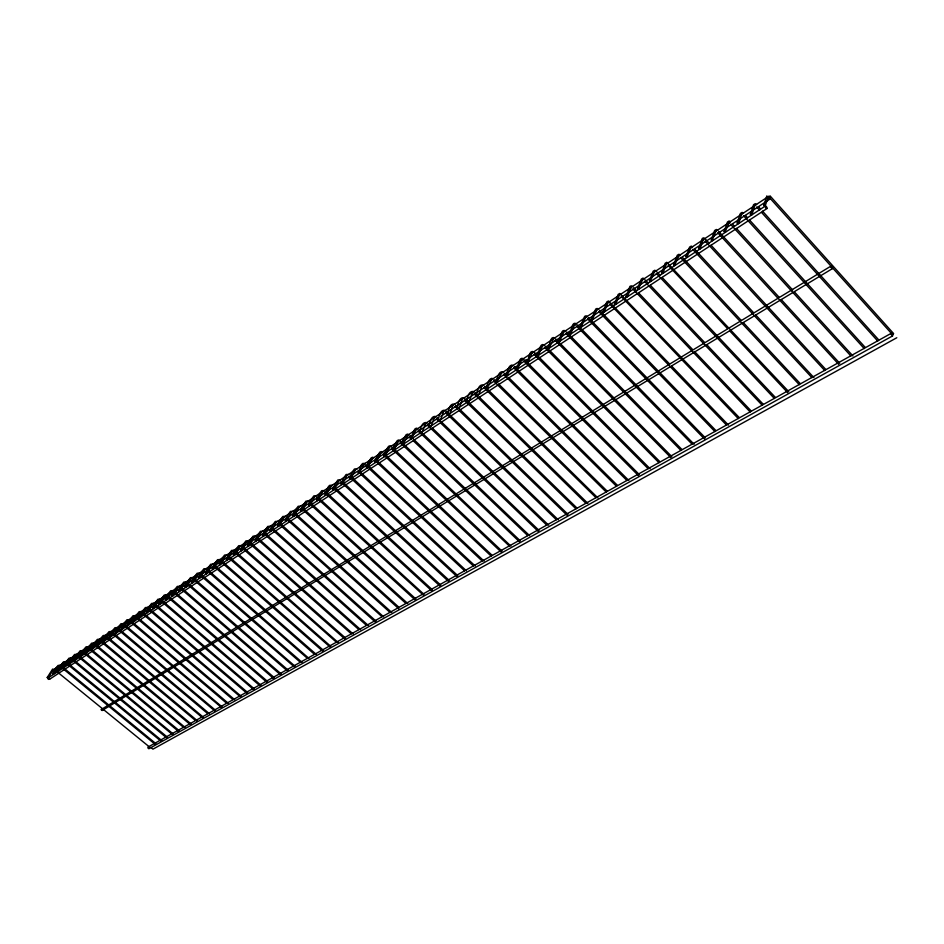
<?xml version="1.0" encoding="UTF-8"?>
<svg xmlns="http://www.w3.org/2000/svg" width="944" height="944" viewBox="0 0 944 944"><rect width="100%" height="100%" fill="white"/><g stroke="black" fill="none" stroke-linecap="round" stroke-linejoin="round"><path stroke-width="1.42" d="M102.731 709.451L102.117 710.49L101.043 709.617L831.121 265.996L832.502 267.541L832.195 268.757L102.117 710.49M47.271 677.355L48.356 679.35L49.595 679.255L49.289 677.898L47.2 677.568L52.628 669.013M338.082 642.439L235.198 551.308M274.291 677.898L273.654 678.252M221.321 707.339L123.817 625.471M100.831 640.197L197.178 720.591L196.883 721.122M65.289 662.487L64.192 662.582C57.36 675.184 55.448 671.892 63.508 661.803L65.879 661.65L161.577 740.379L160.905 741.111M60.404 665.272L58.044 665.426C49.997 675.491 51.885 678.771 58.729 666.204L59.826 666.11M53.466 674.429L52.687 673.792M58.929 670.83L58.15 670.193M71.39 658.003L69.018 658.145C60.971 668.258 62.87 671.573 69.703 658.936L70.8 658.841M766.929 197.485L53.312 669.78L48.038 677.993L765.124 206.146L768.463 196.187M64.44 667.207L63.661 666.558M49.595 679.255L767.177 208.423L766.422 206.441L763.802 205.473L766.894 195.856M76.96 654.322L74.576 654.463C66.528 664.588 68.428 667.927 75.26 655.254L76.37 655.171M70.009 663.538L69.219 662.889M82.565 650.605L80.181 650.746C72.133 660.894 74.045 664.257 80.877 651.537L81.208 651.183M75.614 659.844L74.836 659.195M756.604 204.6L755.271 203.68L753.56 204.695L750.397 214.312L751.117 215.102L752.002 214.524L754.822 205.497M88.229 646.852L85.845 646.994C77.797 657.154 79.709 660.552 86.541 647.796L86.872 647.442M81.29 656.115L80.488 655.466M93.952 643.076L91.556 643.206C83.509 653.39 85.42 656.8 92.252 644.009L93.35 643.938M87.001 652.363L86.211 651.702M743.447 213.297L742.114 212.388L740.415 213.403L737.17 223.02L737.889 223.811L738.763 223.232L741.665 214.205M99.71 639.253L97.315 639.395C89.267 649.59 91.19 653.024 98.011 640.197L98.341 639.843M92.772 648.563L91.969 647.903M105.527 635.406L103.12 635.536C95.084 645.755 97.008 649.212 103.828 636.35L104.159 635.996M98.589 644.728L97.787 644.068M730.479 221.887L729.134 220.99L727.446 221.993L724.131 231.61L724.85 232.389L729.181 222.536M111.404 631.524L108.997 631.654C100.961 641.885 102.872 645.366 109.693 632.468L110.023 632.114M104.465 640.87L103.663 640.197M117.327 627.607L114.908 627.725C106.884 637.979 108.808 641.495 115.616 628.551L115.947 628.197M110.389 636.964L109.587 636.291M717.676 230.36L716.331 229.475L714.655 230.478L711.269 240.083L711.977 240.862L715.882 231.268M221.97 706.796L123.31 623.642L120.891 623.772C112.867 634.038 114.79 637.578 121.599 624.586L122.696 624.527M116.372 633.035L115.569 632.35M129.34 619.653L126.921 619.771C118.897 630.049 120.82 633.625 127.629 620.597L127.947 620.243M122.413 629.058L121.599 628.374M135.44 615.618L132.998 615.736C124.986 626.037 126.921 629.624 133.718 616.562L134.036 616.22M709.027 243.045L705.038 238.714L703.705 237.841L702.301 238.384L698.749 248.945L700.118 248.673L703.245 239.634M128.502 625.046L127.688 624.362M141.588 611.547L139.146 611.665C131.133 621.978 133.069 625.601 139.865 612.503L140.963 612.444M134.662 620.999L133.847 620.314M147.795 607.44L145.341 607.558C137.34 617.895 139.275 621.53 146.06 608.396L146.379 608.042M692.577 246.962L691.244 246.101L689.568 247.104L686.04 256.697L686.748 257.464L690.772 247.883M140.868 616.916L140.054 616.22M154.061 603.299L151.606 603.405C143.606 613.753 145.541 617.435 152.326 604.254L152.893 603.924M147.134 612.786L146.32 612.09M260.886 685.155L160.374 599.121L157.919 599.216C149.943 609.588 151.866 613.281 158.651 600.065L159.748 600.03M678.984 255.753L674.394 265.606L673.686 264.851L677.273 255.246L678.937 254.255L680.27 255.104M153.459 608.62L152.645 607.924M166.758 594.897L164.303 594.991C156.326 605.375 158.262 609.104 165.023 595.841L165.589 595.522M159.855 604.42L159.029 603.712M788.759 391.63L666.794 262.29L665.131 263.293L661.673 273.371L662.995 273.099L666.322 264.06M173.212 590.625L170.734 590.72C162.769 601.127 164.704 604.88 171.466 591.581L171.773 591.239M166.297 600.183L165.471 599.464M179.714 586.318L177.236 586.413C169.283 596.832 171.218 600.62 177.979 587.274L178.534 586.956M172.811 595.888L171.985 595.18M654.345 272.002L650.145 281.56L649.448 280.816L653.154 271.223L654.817 270.232L656.151 271.07M186.287 581.976L183.797 582.07C175.855 592.502 177.791 596.313 184.54 582.932L185.638 582.896M179.384 591.569L178.558 590.85M295 666.193L192.918 577.586L190.428 577.669C182.487 588.124 184.434 591.959 191.172 578.542L191.726 578.212M186.027 587.203L185.189 586.472M644.315 278.893L642.982 278.079L641.33 279.058L637.566 288.64L638.262 289.371L642.51 279.825M199.609 573.161L197.119 573.232C189.189 583.699 191.136 587.569 197.862 574.117L198.157 573.763M192.729 582.79L191.892 582.059M632.633 286.622L631.312 285.808L629.908 286.374L626.025 296.841L627.3 296.593L631.347 287.271M206.37 568.677L203.88 568.76C195.963 579.238 197.91 583.132 204.624 569.633L205.19 569.315M199.503 578.33L198.665 577.598M316.252 654.369L213.202 564.158L210.701 564.241C202.795 574.731 204.742 578.66 211.456 565.126L211.739 564.783M206.335 573.834L205.497 573.102M619.299 295.189L615.712 304.216L614.438 304.464L618.143 294.434L619.783 293.454L739.246 417.531M220.105 559.603L217.592 559.662C209.698 570.176 211.645 574.141 218.347 560.559L219.445 560.547M213.25 569.291L212.4 568.548M330.754 646.31L227.067 554.989L224.554 555.06C216.672 565.574 218.619 569.574 225.309 555.945M220.223 564.701L219.374 563.957M607.912 302.729L604.266 311.756L603.015 311.992L606.756 301.974L608.396 300.994L669.626 363.983M234.1 550.34L231.587 550.399C223.716 560.937 225.663 564.96 232.342 551.296L232.897 550.966M227.268 560.063L226.407 559.32M596.667 310.175L592.23 319.674L591.534 318.966L595.758 309.007L597.151 308.44L598.472 309.231M241.204 545.632L238.679 545.691C230.832 556.24 232.779 560.299 239.446 546.6M234.383 555.379L233.522 554.624M248.378 540.888L245.853 540.936C238.018 551.497 239.977 555.591 246.62 541.844L247.175 541.526M241.57 550.647L240.708 549.892M585.658 317.267L581.079 327.013L580.383 326.305L584.666 316.358L586.059 315.803L587.38 316.57M360.643 629.683L255.635 536.086L253.098 536.133C245.275 546.718 247.234 550.836 253.865 537.053L254.963 537.065M248.827 545.88L247.965 545.113M575.58 325.031L574.695 324.524L570.577 334.164L569.385 333.562C571.875 331.745 571.427 320.689 576.406 323.827M368.29 625.435L262.951 531.248L260.414 531.283C252.614 541.88 254.573 546.033 261.181 532.204M256.166 541.054L255.305 540.275M270.35 526.351L267.801 526.386C260.025 536.994 261.984 541.183 268.58 527.307L268.851 526.976M565.586 331.002C560.594 327.875 561.019 338.908 558.506 340.725L559.698 341.327L563.769 331.946M263.577 536.168L262.703 535.401M277.831 521.407L275.27 521.43C267.506 532.05 269.465 536.275 276.049 522.362L276.321 522.032M271.058 531.248L270.196 530.469M554.883 338.07C549.904 334.99 550.317 345.988 547.78 347.793L548.948 348.395L553.609 338.731M285.383 516.403L282.822 516.427C275.082 527.059 277.029 531.33 283.601 517.371L284.168 517.041M278.622 526.268L277.748 525.489M293.006 511.353L290.445 511.377C282.716 522.02 284.675 526.315 291.224 512.321M542.505 346.023L538.34 355.369L537.171 354.779C539.732 352.973 539.343 342.011 544.31 345.067M286.268 521.241L285.395 520.451M300.723 506.255L298.151 506.267C290.445 516.923 292.404 521.265 298.941 507.223L299.189 506.893M650.109 468.731L533.879 351.97C528.9 348.95 529.277 359.888 526.693 361.682L527.861 362.272L532.062 352.926M293.997 516.156L293.112 515.365M415.867 598.98L308.511 501.099L305.939 501.111C298.257 511.778 300.216 516.144 306.729 502.066M301.797 511.023L300.924 510.22M522.752 359.959L521.879 359.475L517.501 369.08L516.344 368.502C518.94 366.709 518.586 355.794 523.566 358.803M316.382 495.895L313.797 495.895C306.139 506.574 308.098 510.987 314.6 496.851L314.848 496.532M309.691 505.831L308.806 505.016M513.371 365.54C508.804 362.567 506.232 374.343 506.798 375.901L511.554 366.496M432.387 589.799L324.335 490.62L321.751 490.62C314.116 501.311 316.075 505.76 322.553 491.588M317.668 500.58L316.783 499.765M324.83 494.455C326.164 497.394 326.459 486.75 329.786 485.299L332.382 485.31M501.488 373.163L496.686 382.556C496.155 380.987 498.739 369.269 503.305 372.207M340.513 479.93L337.917 479.918C330.329 490.62 332.288 495.152 338.719 480.897L339.274 480.579M491.541 379.748L486.703 389.117C486.195 387.559 488.791 375.877 493.346 378.792M333.869 489.912L332.972 489.098M348.725 474.49L346.118 474.478C338.566 485.192 340.524 489.759 346.932 475.457L347.156 475.139M483.517 385.305C475.564 381.636 474.336 410.947 481.7 386.261M342.106 484.496L341.209 483.67M357.033 468.991L354.425 468.979C346.885 479.705 348.855 484.307 355.227 469.959L355.463 469.64M473.794 391.736C465.675 388.444 464.342 417.201 472.531 392.385M350.425 479.021L349.528 478.183M357.941 472.649C359.298 475.646 359.452 464.92 362.815 463.41L365.422 463.445M462.371 399.052C454.831 423.62 456.282 394.509 464.188 398.085L576.819 507.872M373.907 457.828L372.632 457.215L371.287 457.793C363.818 468.531 365.788 473.227 372.113 458.796L372.668 458.477M367.358 467.882L366.449 467.044M452.884 405.33C445.249 429.85 446.807 400.834 454.689 404.374M382.485 452.152L381.211 451.527L379.866 452.105C372.42 462.855 374.39 467.587 380.692 453.108L381.246 452.801M375.96 462.218L375.051 461.368M443.491 411.549C435.774 435.998 437.438 407.088 445.308 410.581L558.27 519.79M501.996 551.084L391.158 446.406L389.884 445.78L388.539 446.359C381.128 457.12 383.087 461.887 389.365 447.373M384.656 456.495L383.748 455.645M434.216 417.685C426.417 442.075 428.175 413.271 436.022 416.729M510.869 546.057L399.937 440.6L398.651 439.975L397.306 440.553C389.919 451.315 391.89 456.129 398.132 441.568M393.459 450.713L392.539 449.851M425.591 423.443C417 447.928 418.806 419.75 426.853 422.794M408.811 434.736L407.525 434.098L406.168 434.677C397.79 448.034 402.309 448.14 407.56 435.385M410.262 438.382C411.832 440.824 412.032 432.682 415.136 428.729L416.493 428.151L417.779 428.8M411.348 438.936L416.162 429.461M419.36 432.399L420.611 432.623M428.552 426.334L429.827 426.558M437.863 420.21L439.137 420.434M447.267 414.003L448.553 414.227M359.522 472.189L364.183 464.094M456.79 407.737L458.088 407.961M466.43 401.389L467.728 401.613M476.177 394.958L477.487 395.182M326.423 493.995L331.143 485.948M486.042 388.468L487.364 388.692M496.025 381.895L497.358 382.108M506.126 375.24L507.471 375.452M516.344 368.502L517.701 368.726M526.693 361.682L528.062 361.906M537.171 354.779L538.552 355.003M547.78 347.793L549.16 348.017M558.506 340.725L559.91 340.937M569.385 333.562L570.79 333.787M580.383 326.305L581.126 325.822L581.811 326.53M591.534 318.966L592.277 318.47L592.974 319.19M602.827 311.532L603.57 311.036L604.266 311.756M614.249 303.992L615.016 303.496L615.712 304.216M625.837 296.369L626.604 295.861L627.3 296.593M637.566 288.64L638.345 288.121L639.041 288.864M649.448 280.816L650.239 280.285L650.947 281.029M661.484 272.887L662.287 272.356L662.995 273.099M673.686 264.851L674.5 264.308L675.208 265.063M686.04 256.697L686.866 256.154L687.574 256.921M698.572 248.449L699.41 247.894L700.118 248.673M711.269 240.083L712.106 239.528L712.826 240.307M724.131 231.61L724.992 231.044L725.712 231.823M737.17 223.02L738.043 222.442L738.763 223.232M750.397 214.312L751.282 213.722L752.002 214.524M763.802 205.473L764.699 204.883L765.419 205.686M160.976 740.898L161.577 740.379M149.825 747.27L53.997 669.249M892.54 333.916L893.579 333.621L892.422 334.542L769.006 197.107M892.54 335.934L892.8 334.683L891.455 333.185L148.409 746.846L147.83 747.884L148.869 748.745L892.54 335.934L891.207 334.447L891.455 333.185M63.46 665.367L53.619 671.137L53.312 669.78L54.551 669.697M65.915 663.75L80.665 654.015M83.119 652.387L255.199 538.823M257.653 537.195L263.801 533.148M266.255 531.519L341.232 482.042M343.687 480.413L438.335 417.956M440.789 416.328L526.823 359.546M529.289 357.929L674.323 262.208M676.777 260.579L770.186 198.924L769.443 196.966L768.156 196.671L768.912 198.629L770.186 198.924M831.121 265.996L830.803 267.211L832.195 268.757M896.8 337.74L152.94 749.158L150.969 747.554M767.177 208.423L765.879 208.128L765.124 206.146M401.436 443.987L402.51 444.53M423.502 595.251L316.759 497.901M383.63 616.821L280.014 523.365M330.188 647.112L228.613 557.88M308.924 658.369L208.589 570.613M294.434 666.983L193.378 579.474M253.688 689.627L154.545 605.151M241.003 696.129L142.709 612.503M215.539 710.289L118.448 628.539M202.736 717.936L106.058 637.212M184.965 727.305L89.361 647.796M173.106 733.889L78.092 655.254M148.409 746.846L149.058 747.058M101.669 708.578L102.33 708.802M728.674 222.595L729.559 223.197M61.549 666.204L155.819 743.577M60.959 667.042L155.158 744.309M66.434 663.431L159.772 740.179M77.502 656.104L172.563 734.633M72.523 658.936L167.383 737.146M71.933 659.773L166.71 737.889M83.686 651.537L179.148 730.609M83.119 652.398L178.463 731.352M88.76 648.646L183.289 727.116M100.253 641.07L195.349 720.39M95.073 644.02L191.113 723.954M94.483 644.87L190.428 724.709M106.66 636.35L203.29 717.18M117.835 629.424L214.984 711.056M112.537 632.468L209.462 713.747M111.923 633.341L207.645 713.57M130.473 620.597L228.306 703.268M129.859 621.482L226.477 703.091M142.084 613.399L240.449 696.908M136.55 616.562L234.714 699.716M135.936 617.459L232.885 699.551M148.916 608.396L247.682 692.507M148.291 609.305L246.962 693.285M155.17 604.254L254.255 688.849M160.869 600.974L260.166 685.946M173.684 592.502L273.607 678.476M167.867 595.841L267.577 681.438M167.253 596.761L266.857 682.229M180.823 587.286L281.159 673.886M179.077 587.239L280.427 674.689M174.321 591.581L274.338 677.674M187.384 582.932L288.05 670.051M187.856 584.82L287.306 670.865M200.718 574.117L302.009 662.287M200.081 575.061L300.157 662.133M213.663 566.07L314.387 654.227M206.83 570.589L307.248 658.204M221.203 560.559L323.473 650.357M221.639 562.471L322.718 651.183M233.439 551.296L336.253 642.062M243.399 547.579L345.551 638.073M241.64 547.567L344.784 638.911M249.487 541.868L353.056 633.908M247.717 541.856L351.192 633.766M257.146 539.012L358.779 629.554M264.473 534.186L366.425 625.306M272.533 528.298L376.031 621.128M270.763 528.31L375.24 621.99M278.232 523.377L381.954 616.668M287.554 518.362L391.725 612.408M285.772 518.374L389.848 612.29M295.189 513.324L398.604 606.992M293.407 513.335L398.899 608.845M302.882 508.214L407.737 603.499M301.112 508.25L405.849 603.381M308.889 503.093L415.065 599.853M318.553 497.877L424.08 594.413M324.712 492.638L431.573 590.673M334.542 487.305L440.765 585.127M332.748 487.328L439.951 586.023M342.66 481.912L449.238 580.418M340.867 481.947L448.424 581.315M350.885 476.496L457.805 575.663M349.079 476.531L456.979 576.56M359.168 470.997L466.454 570.849M360.584 474.03L464.554 570.754M367.57 465.451L475.198 565.987M364.691 464.495L366.838 466.501M368.998 468.507L473.298 565.893M376.042 459.834L484.036 561.078M377.447 462.89L482.136 560.984M383.559 453.155L491.895 555.096M382.827 454.217L491.057 556.016M391.489 448.483L501.146 552.004M400.256 442.689L509.205 545.927M409.118 436.824L411.242 438.842M413.366 440.86L519.495 541.809M409.873 435.75L520.345 540.888M418.841 429.815L529.667 535.696M418.086 430.901L527.743 535.614M427.903 423.809L430.027 425.838M432.14 427.868L539.095 530.457M427.148 424.906L538.233 531.401M437.084 417.744L548.629 525.159M436.317 418.841L438.441 420.882M440.565 422.936L546.706 525.076M445.592 412.705L556.346 519.731M455.74 405.389L568.017 514.374M454.973 406.51L457.097 408.563M459.209 410.616L567.143 515.33M464.46 400.232L575.946 508.828M474.844 392.751L476.932 394.804M479.021 396.846L587.841 503.353M474.053 393.884L585.905 503.294M484.567 386.332L597.953 497.972M483.776 387.465L595.983 497.689M494.396 379.818L496.485 381.883M498.562 383.937L607.075 491.045M493.594 380.963L606.178 492.025M504.344 373.246L506.444 375.323M508.533 377.399L617.388 485.299M503.553 374.39L616.491 486.29M514.409 366.579L628.869 480.531M513.607 367.735L626.922 480.496M524.593 359.841L639.43 474.667M523.79 361.009L638.51 475.658M534.103 354.189L648.15 468.684M545.349 346.106L659.88 461.675M544.523 347.286L658.959 462.69M555.922 339.12L671.845 456.636M555.096 340.3L670.913 457.651M566.612 332.04L681.875 449.438M565.775 333.232L680.943 450.465M577.433 324.878L694.1 444.258M576.595 326.069L692.141 444.246M588.407 317.632L705.439 437.957M587.557 318.836L704.484 438.995M599.499 310.281L715.882 430.535M598.649 311.496L714.927 431.573M609.895 304.074L726.538 425.107M671.656 366.095L728.508 425.13M621.27 296.546L738.279 418.581M632.787 288.923L750.185 411.973M633.648 287.684L636.693 290.882M638.71 293.006L692.4 349.304M694.43 351.428L751.153 410.911M645.318 279.967L648.339 283.153M650.357 285.277L704.767 342.625M706.785 344.749L763.2 404.221M644.457 281.218L762.221 405.271M657.154 272.143L660.186 275.353M662.204 277.501L775.39 397.424M656.281 273.394L774.41 398.498M668.258 265.476L727.505 328.559M729.511 330.695L787.768 392.704M682.276 257.252L741.264 320.429M743.27 322.565L800.264 383.606M680.376 257.441L799.273 384.692M692.684 249.322L811.923 377.647M694.583 249.122L753.749 312.842M755.755 315.001L813.929 377.635M711.021 245.204L825.764 369.423M705.133 241.086L824.749 370.52M718.667 231.445L779.213 297.36M781.195 299.519L839.747 363.275M717.759 232.731L838.744 364.384M730.55 224.283L850.898 355.982M732.45 224.047L734.42 226.218M736.403 228.377L792.677 289.997M794.659 292.168L852.916 355.947M745.43 215.48L747.412 217.663M749.394 219.846L865.259 347.451M743.518 215.704L864.232 348.572M758.575 206.783L760.545 208.966M762.516 211.149L878.781 339.934M756.663 207.007L759.613 210.288M761.584 212.459L877.743 341.055M769.938 195.774L893.461 333.409"/></g></svg>
